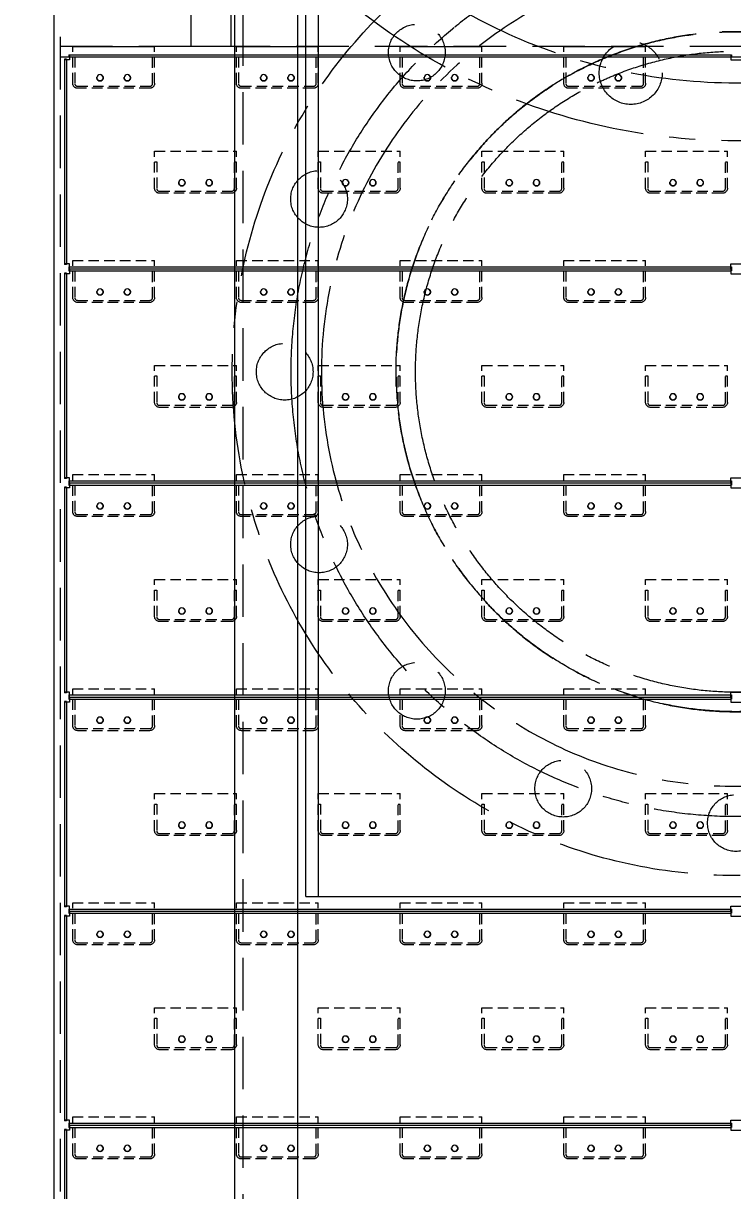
# Model space of a CAD drawing. Header units: millimetres. Extents: x -46397 to 283259, y -8690 to 23983.
# Drawn here: x 189811 to 190149, y 418 to 974 of the extents above; entities that cross this region are included whole.
import ezdxf
from ezdxf import colors
from ezdxf.entities.mleader import LeaderData, LeaderLine
from ezdxf.math import Vec2, Vec3

# ---------------------------------------------------------------- set-up
doc = ezdxf.new("R2010")
doc.units = ezdxf.units.MM
doc.linetypes.add('CENTER', pattern=[2, 1.25, -0.25, 0.25, -0.25])
doc.linetypes.add('HIDDENX2', pattern=[0.75, 0.5, -0.25])
doc.layers.add('mDƯỜNG TÂM', color=8, linetype='CENTER', lineweight=0)
doc.styles.get("Standard").update_dxf_attribs({"font": 'isocp.shx', "width": 0.8})

# ---------------------------------------------------------------- blocks, each defined once
blk = doc.blocks.new('_Dot')
at = {"color": 0, "linetype": 'ByBlock', "lineweight": -2}
blk.add_line((-0.5, 0), (-1, 0), dxfattribs=at)
at = {"color": 0, "linetype": 'ByBlock', "const_width": 0.5}
blk.add_lwpolyline([(-0.25, 0, 1), (0.25, 0, 1)], format="xyb", close=True, dxfattribs=at)
blk = doc.blocks.new('A$Cf298847f')
at = {"color": 2, "linetype": 'Continuous', "lineweight": 0, "ltscale": 10, "extrusion": (0, 1, 0)}
for p, q in [((-316, 1359.61), (-277, 1359.61)), ((-238, 1359.61), (-199, 1359.61)), ((-160, 1359.61), (-121, 1359.61)), ((-82, 1359.61), (-43, 1359.61)), ((-319, 1353.57), (-320, 1353.57)), ((-320, 1353.57), (-320, 1255.67)), ((-319, 1353.57), (-319, 1255.67)), ((-317.95, 1355.62), (-317.95, 1354.62)), ((-317.95, 1355.62), (-2.05, 1355.62)), ((-317.95, 1354.62), (-2.05, 1354.62)), ((-317.6, 1354.62), (-317.6, 1353.22)), ((-2.4, 1355.62), (-2.4, 1353.22)), ((-2.4, 1353.22), (2.4, 1353.22)), ((-2.05, 1355.62), (-2.05, 1354.62)), ((-319, 1255.67), (-320, 1255.67)), ((-319, 1251.57), (-320, 1251.57)), ((-320, 1251.57), (-320, 1153.67)), ((-319, 1251.57), (-319, 1153.67)), ((-317.95, 1254.62), (-317.95, 1252.62)), ((-317.95, 1254.62), (-2.05, 1254.62)), ((-317.95, 1253.62), (-2.05, 1253.62)), ((-317.95, 1253.62), (-2.05, 1253.62)), ((-317.95, 1252.62), (-2.05, 1252.62)), ((-317.6, 1252.62), (-317.6, 1251.22)), ((-2.4, 1254.62), (-2.4, 1256.02)), ((-2.4, 1256.02), (2.4, 1256.02)), ((-2.4, 1253.62), (-2.4, 1251.22)), ((-2.4, 1251.22), (2.4, 1251.22)), ((-2.05, 1254.62), (-2.05, 1252.62)), ((-319, 1153.67), (-320, 1153.67)), ((-317.95, 1152.62), (-2.05, 1152.62)), ((-317.95, 1152.62), (-317.95, 1150.62)), ((-317.95, 1151.62), (-2.05, 1151.62)), ((-317.95, 1151.62), (-2.05, 1151.62)), ((-2.4, 1152.62), (-2.4, 1154.02)), ((-2.4, 1154.02), (2.4, 1154.02)), ((-2.4, 1151.62), (-2.4, 1149.22)), ((-2.05, 1152.62), (-2.05, 1150.62)), ((-319, 1149.57), (-320, 1149.57)), ((-320, 1149.57), (-320, 1051.67)), ((-319, 1149.57), (-319, 1051.67)), ((-317.95, 1150.62), (-2.05, 1150.62)), ((-317.6, 1150.62), (-317.6, 1149.22)), ((-2.4, 1149.22), (2.4, 1149.22)), ((-319, 1051.67), (-320, 1051.67)), ((-2.4, 1050.62), (-2.4, 1052.02)), ((-2.4, 1052.02), (2.4, 1052.02)), ((-319, 1047.57), (-320, 1047.57)), ((-320, 1047.57), (-320, 949.67)), ((-319, 1047.57), (-319, 949.67)), ((-317.95, 1050.62), (-317.95, 1048.62)), ((-317.95, 1050.62), (-2.05, 1050.62)), ((-317.95, 1049.62), (-2.05, 1049.62)), ((-317.95, 1049.62), (-2.05, 1049.62)), ((-317.95, 1048.62), (-2.05, 1048.62)), ((-317.6, 1048.62), (-317.6, 1047.22)), ((-2.4, 1049.62), (-2.4, 1047.22)), ((-2.4, 1047.22), (2.4, 1047.22)), ((-2.05, 1050.62), (-2.05, 1048.62)), ((-319, 949.67), (-320, 949.67)), ((-319, 945.57), (-320, 945.57)), ((-320, 945.57), (-320, 847.67)), ((-319, 945.57), (-319, 847.67)), ((-317.95, 948.62), (-317.95, 946.62)), ((-317.95, 948.62), (-2.05, 948.62)), ((-317.95, 947.62), (-2.05, 947.62)), ((-317.95, 947.62), (-2.05, 947.62)), ((-317.95, 946.62), (-2.05, 946.62)), ((-317.6, 946.62), (-317.6, 945.22)), ((-2.4, 948.62), (-2.4, 950.02)), ((-2.4, 950.02), (2.4, 950.02)), ((-2.4, 947.62), (-2.4, 945.22)), ((-2.05, 948.62), (-2.05, 946.62)), ((-2.4, 945.22), (2.4, 945.22)), ((-319, 847.67), (-320, 847.67)), ((-317.95, 846.62), (-317.95, 844.62)), ((-317.95, 846.62), (-2.05, 846.62)), ((-317.95, 845.62), (-2.05, 845.62)), ((-317.95, 845.62), (-2.05, 845.62)), ((-2.4, 846.62), (-2.4, 848.02)), ((-2.4, 848.02), (2.4, 848.02)), ((-2.4, 845.62), (-2.4, 843.22)), ((-2.05, 846.62), (-2.05, 844.62)), ((-319, 843.57), (-320, 843.57)), ((-320, 843.57), (-320, 745.67)), ((-319, 843.57), (-319, 745.67)), ((-317.95, 844.62), (-2.05, 844.62)), ((-317.6, 844.62), (-317.6, 843.22)), ((-2.4, 843.22), (2.4, 843.22))]:
    blk.add_line(p, q, dxfattribs=at)
at = {"color": 4, "linetype": 'HIDDENX2', "lineweight": 0, "ltscale": 10, "extrusion": (0, 1, 0)}
for p, q in [((-316, 1342.01), (-316, 1359.61)), ((-277, 1342.01), (-277, 1359.61)), ((-238, 1342.01), (-238, 1359.61)), ((-199, 1342.01), (-199, 1359.61)), ((-160, 1342.01), (-160, 1359.61)), ((-121, 1342.01), (-121, 1359.61)), ((-82, 1342.01), (-82, 1359.61)), ((-43, 1342.01), (-43, 1359.61)), ((-317.6, 1353.22), (-320, 1353.22)), ((-317.6, 1355.62), (-317.6, 1354.62)), ((-316, 1354.61), (-315, 1354.61)), ((-315, 1354.61), (-315, 1341.81)), ((-278, 1354.61), (-277, 1354.61)), ((-278, 1341.81), (-278, 1354.61)), ((-238, 1354.61), (-237, 1354.61)), ((-237, 1354.61), (-237, 1341.81)), ((-200, 1354.61), (-199, 1354.61)), ((-200, 1341.81), (-200, 1354.61)), ((-160, 1354.61), (-159, 1354.61)), ((-159, 1354.61), (-159, 1341.81)), ((-122, 1354.61), (-121, 1354.61)), ((-122, 1341.81), (-122, 1354.61)), ((-82, 1354.61), (-81, 1354.61)), ((-81, 1354.61), (-81, 1341.81)), ((-44, 1354.61), (-43, 1354.61)), ((-44, 1341.81), (-44, 1354.61)), ((-313.8, 1340.61), (-279.2, 1340.61)), ((-235.8, 1340.61), (-201.2, 1340.61)), ((-157.8, 1340.61), (-123.2, 1340.61)), ((-79.8, 1340.61), (-45.2, 1340.61)), ((-279.4, 1339.61), (-313.6, 1339.61)), ((-201.4, 1339.61), (-235.6, 1339.61)), ((-123.4, 1339.61), (-157.6, 1339.61)), ((-45.4, 1339.61), (-79.6, 1339.61)), ((-277, 1292.01), (-277, 1309.61)), ((-277, 1309.61), (-238, 1309.61)), ((-238, 1292.01), (-238, 1309.61)), ((-199, 1292.01), (-199, 1309.61)), ((-199, 1309.61), (-160, 1309.61)), ((-160, 1292.01), (-160, 1309.61)), ((-121, 1292.01), (-121, 1309.61)), ((-121, 1309.61), (-82, 1309.61)), ((-82, 1292.01), (-82, 1309.61)), ((-43, 1292.01), (-43, 1309.61)), ((-43, 1309.61), (-4, 1309.61)), ((-4, 1292.01), (-4, 1309.61)), ((-277, 1304.61), (-276, 1304.61)), ((-276, 1304.61), (-276, 1291.81)), ((-239, 1304.61), (-238, 1304.61)), ((-239, 1291.81), (-239, 1304.61)), ((-199, 1304.61), (-198, 1304.61)), ((-198, 1304.61), (-198, 1291.81)), ((-161, 1304.61), (-160, 1304.61)), ((-161, 1291.81), (-161, 1304.61)), ((-121, 1304.61), (-120, 1304.61)), ((-120, 1304.61), (-120, 1291.81)), ((-83, 1304.61), (-82, 1304.61)), ((-83, 1291.81), (-83, 1304.61)), ((-43, 1304.61), (-42, 1304.61)), ((-42, 1304.61), (-42, 1291.81)), ((-5, 1304.61), (-4, 1304.61)), ((-5, 1291.81), (-5, 1304.61)), ((-274.8, 1290.61), (-240.2, 1290.61)), ((-196.8, 1290.61), (-162.2, 1290.61)), ((-118.8, 1290.61), (-84.2, 1290.61)), ((-40.8, 1290.61), (-6.2, 1290.61)), ((-240.4, 1289.61), (-274.6, 1289.61)), ((-162.4, 1289.61), (-196.6, 1289.61)), ((-84.4, 1289.61), (-118.6, 1289.61)), ((-6.4, 1289.61), (-40.6, 1289.61)), ((-316, 1240.01), (-316, 1257.61)), ((-316, 1257.61), (-277, 1257.61)), ((-277, 1240.01), (-277, 1257.61)), ((-238, 1240.01), (-238, 1257.61)), ((-238, 1257.61), (-199, 1257.61)), ((-199, 1240.01), (-199, 1257.61)), ((-160, 1240.01), (-160, 1257.61)), ((-160, 1257.61), (-121, 1257.61)), ((-121, 1240.01), (-121, 1257.61)), ((-82, 1240.01), (-82, 1257.61)), ((-82, 1257.61), (-43, 1257.61)), ((-43, 1240.01), (-43, 1257.61)), ((-317.6, 1256.02), (-320, 1256.02)), ((-317.6, 1251.22), (-320, 1251.22)), ((-317.6, 1253.62), (-317.6, 1256.02)), ((-317.6, 1253.62), (-317.6, 1252.62)), ((-316, 1252.61), (-315, 1252.61)), ((-315, 1252.61), (-315, 1239.81)), ((-278, 1252.61), (-277, 1252.61)), ((-278, 1239.81), (-278, 1252.61)), ((-238, 1252.61), (-237, 1252.61)), ((-237, 1252.61), (-237, 1239.81)), ((-200, 1252.61), (-199, 1252.61)), ((-200, 1239.81), (-200, 1252.61)), ((-160, 1252.61), (-159, 1252.61)), ((-159, 1252.61), (-159, 1239.81)), ((-122, 1252.61), (-121, 1252.61)), ((-122, 1239.81), (-122, 1252.61)), ((-82, 1252.61), (-81, 1252.61)), ((-81, 1252.61), (-81, 1239.81)), ((-44, 1252.61), (-43, 1252.61)), ((-44, 1239.81), (-44, 1252.61)), ((-2.4, 1253.62), (-2.4, 1254.62)), ((-313.8, 1238.61), (-279.2, 1238.61)), ((-279.4, 1237.61), (-313.6, 1237.61)), ((-235.8, 1238.61), (-201.2, 1238.61)), ((-201.4, 1237.61), (-235.6, 1237.61)), ((-157.8, 1238.61), (-123.2, 1238.61)), ((-123.4, 1237.61), (-157.6, 1237.61)), ((-79.8, 1238.61), (-45.2, 1238.61)), ((-45.4, 1237.61), (-79.6, 1237.61)), ((-277, 1190.01), (-277, 1207.61)), ((-277, 1207.61), (-238, 1207.61)), ((-238, 1190.01), (-238, 1207.61)), ((-199, 1190.01), (-199, 1207.61)), ((-199, 1207.61), (-160, 1207.61)), ((-160, 1190.01), (-160, 1207.61)), ((-121, 1190.01), (-121, 1207.61)), ((-121, 1207.61), (-82, 1207.61)), ((-82, 1190.01), (-82, 1207.61)), ((-43, 1190.01), (-43, 1207.61)), ((-43, 1207.61), (-4, 1207.61)), ((-4, 1190.01), (-4, 1207.61)), ((-277, 1202.61), (-276, 1202.61)), ((-276, 1202.61), (-276, 1189.81)), ((-239, 1202.61), (-238, 1202.61)), ((-239, 1189.81), (-239, 1202.61)), ((-199, 1202.61), (-198, 1202.61)), ((-198, 1202.61), (-198, 1189.81)), ((-161, 1202.61), (-160, 1202.61)), ((-161, 1189.81), (-161, 1202.61)), ((-121, 1202.61), (-120, 1202.61)), ((-120, 1202.61), (-120, 1189.81)), ((-83, 1202.61), (-82, 1202.61)), ((-83, 1189.81), (-83, 1202.61)), ((-43, 1202.61), (-42, 1202.61)), ((-42, 1202.61), (-42, 1189.81)), ((-5, 1202.61), (-4, 1202.61)), ((-5, 1189.81), (-5, 1202.61)), ((-274.8, 1188.61), (-240.2, 1188.61)), ((-240.4, 1187.61), (-274.6, 1187.61)), ((-196.8, 1188.61), (-162.2, 1188.61)), ((-162.4, 1187.61), (-196.6, 1187.61)), ((-118.8, 1188.61), (-84.2, 1188.61)), ((-84.4, 1187.61), (-118.6, 1187.61)), ((-40.8, 1188.61), (-6.2, 1188.61)), ((-6.4, 1187.61), (-40.6, 1187.61)), ((-317.6, 1154.02), (-320, 1154.02)), ((-317.6, 1151.62), (-317.6, 1154.02)), ((-317.6, 1151.62), (-317.6, 1150.62)), ((-316, 1138.01), (-316, 1155.61)), ((-316, 1155.61), (-277, 1155.61)), ((-277, 1138.01), (-277, 1155.61)), ((-238, 1138.01), (-238, 1155.61)), ((-238, 1155.61), (-199, 1155.61)), ((-199, 1138.01), (-199, 1155.61)), ((-160, 1138.01), (-160, 1155.61)), ((-160, 1155.61), (-121, 1155.61)), ((-121, 1138.01), (-121, 1155.61)), ((-82, 1138.01), (-82, 1155.61)), ((-82, 1155.61), (-43, 1155.61)), ((-43, 1138.01), (-43, 1155.61)), ((-2.4, 1151.62), (-2.4, 1152.62)), ((-317.6, 1149.22), (-320, 1149.22)), ((-316, 1150.61), (-315, 1150.61)), ((-315, 1150.61), (-315, 1137.81)), ((-278, 1150.61), (-277, 1150.61)), ((-278, 1137.81), (-278, 1150.61)), ((-238, 1150.61), (-237, 1150.61)), ((-237, 1150.61), (-237, 1137.81)), ((-200, 1150.61), (-199, 1150.61)), ((-200, 1137.81), (-200, 1150.61)), ((-160, 1150.61), (-159, 1150.61)), ((-159, 1150.61), (-159, 1137.81)), ((-122, 1150.61), (-121, 1150.61)), ((-122, 1137.81), (-122, 1150.61)), ((-82, 1150.61), (-81, 1150.61)), ((-81, 1150.61), (-81, 1137.81)), ((-44, 1150.61), (-43, 1150.61)), ((-44, 1137.81), (-44, 1150.61)), ((-313.8, 1136.61), (-279.2, 1136.61)), ((-279.4, 1135.61), (-313.6, 1135.61)), ((-235.8, 1136.61), (-201.2, 1136.61)), ((-201.4, 1135.61), (-235.6, 1135.61)), ((-157.8, 1136.61), (-123.2, 1136.61)), ((-123.4, 1135.61), (-157.6, 1135.61)), ((-79.8, 1136.61), (-45.2, 1136.61)), ((-45.4, 1135.61), (-79.6, 1135.61)), ((-277, 1088.01), (-277, 1105.61)), ((-277, 1105.61), (-238, 1105.61)), ((-238, 1088.01), (-238, 1105.61)), ((-199, 1088.01), (-199, 1105.61)), ((-199, 1105.61), (-160, 1105.61)), ((-160, 1088.01), (-160, 1105.61)), ((-121, 1088.01), (-121, 1105.61)), ((-121, 1105.61), (-82, 1105.61)), ((-82, 1088.01), (-82, 1105.61)), ((-43, 1088.01), (-43, 1105.61)), ((-43, 1105.61), (-4, 1105.61)), ((-4, 1088.01), (-4, 1105.61)), ((-277, 1100.61), (-276, 1100.61)), ((-276, 1100.61), (-276, 1087.81)), ((-239, 1100.61), (-238, 1100.61)), ((-239, 1087.81), (-239, 1100.61)), ((-199, 1100.61), (-198, 1100.61)), ((-198, 1100.61), (-198, 1087.81)), ((-161, 1100.61), (-160, 1100.61)), ((-161, 1087.81), (-161, 1100.61)), ((-121, 1100.61), (-120, 1100.61)), ((-120, 1100.61), (-120, 1087.81)), ((-83, 1100.61), (-82, 1100.61)), ((-83, 1087.81), (-83, 1100.61)), ((-43, 1100.61), (-42, 1100.61)), ((-42, 1100.61), (-42, 1087.81)), ((-5, 1100.61), (-4, 1100.61)), ((-5, 1087.81), (-5, 1100.61)), ((-274.8, 1086.61), (-240.2, 1086.61)), ((-240.4, 1085.61), (-274.6, 1085.61)), ((-196.8, 1086.61), (-162.2, 1086.61)), ((-162.4, 1085.61), (-196.6, 1085.61)), ((-118.8, 1086.61), (-84.2, 1086.61)), ((-84.4, 1085.61), (-118.6, 1085.61)), ((-40.8, 1086.61), (-6.2, 1086.61)), ((-6.4, 1085.61), (-40.6, 1085.61)), ((-317.6, 1052.02), (-320, 1052.02)), ((-317.6, 1049.62), (-317.6, 1052.02)), ((-316, 1036.01), (-316, 1053.61)), ((-316, 1053.61), (-277, 1053.61)), ((-277, 1036.01), (-277, 1053.61)), ((-238, 1036.01), (-238, 1053.61)), ((-238, 1053.61), (-199, 1053.61)), ((-199, 1036.01), (-199, 1053.61)), ((-160, 1036.01), (-160, 1053.61)), ((-160, 1053.61), (-121, 1053.61)), ((-121, 1036.01), (-121, 1053.61)), ((-82, 1036.01), (-82, 1053.61)), ((-82, 1053.61), (-43, 1053.61)), ((-43, 1036.01), (-43, 1053.61)), ((-317.6, 1047.22), (-320, 1047.22)), ((-317.6, 1049.62), (-317.6, 1048.62)), ((-316, 1048.61), (-315, 1048.61)), ((-315, 1048.61), (-315, 1035.81)), ((-278, 1048.61), (-277, 1048.61)), ((-278, 1035.81), (-278, 1048.61)), ((-238, 1048.61), (-237, 1048.61)), ((-237, 1048.61), (-237, 1035.81)), ((-200, 1048.61), (-199, 1048.61)), ((-200, 1035.81), (-200, 1048.61)), ((-160, 1048.61), (-159, 1048.61)), ((-159, 1048.61), (-159, 1035.81)), ((-122, 1048.61), (-121, 1048.61)), ((-122, 1035.81), (-122, 1048.61)), ((-82, 1048.61), (-81, 1048.61)), ((-81, 1048.61), (-81, 1035.81)), ((-44, 1048.61), (-43, 1048.61)), ((-44, 1035.81), (-44, 1048.61)), ((-2.4, 1049.62), (-2.4, 1050.62)), ((-313.8, 1034.61), (-279.2, 1034.61)), ((-235.8, 1034.61), (-201.2, 1034.61)), ((-157.8, 1034.61), (-123.2, 1034.61)), ((-79.8, 1034.61), (-45.2, 1034.61)), ((-279.4, 1033.61), (-313.6, 1033.61)), ((-201.4, 1033.61), (-235.6, 1033.61)), ((-123.4, 1033.61), (-157.6, 1033.61)), ((-45.4, 1033.61), (-79.6, 1033.61)), ((-277, 986.01), (-277, 1003.61)), ((-277, 1003.61), (-238, 1003.61)), ((-238, 986.01), (-238, 1003.61)), ((-199, 986.01), (-199, 1003.61)), ((-199, 1003.61), (-160, 1003.61)), ((-160, 986.01), (-160, 1003.61)), ((-121, 986.01), (-121, 1003.61)), ((-121, 1003.61), (-82, 1003.61)), ((-82, 986.01), (-82, 1003.61)), ((-43, 986.01), (-43, 1003.61)), ((-43, 1003.61), (-4, 1003.61)), ((-4, 986.01), (-4, 1003.61)), ((-277, 998.61), (-276, 998.61)), ((-276, 998.61), (-276, 985.81)), ((-239, 998.61), (-238, 998.61)), ((-239, 985.81), (-239, 998.61)), ((-199, 998.61), (-198, 998.61)), ((-198, 998.61), (-198, 985.81)), ((-161, 998.61), (-160, 998.61)), ((-161, 985.81), (-161, 998.61)), ((-121, 998.61), (-120, 998.61)), ((-120, 998.61), (-120, 985.81)), ((-83, 998.61), (-82, 998.61)), ((-83, 985.81), (-83, 998.61)), ((-43, 998.61), (-42, 998.61)), ((-42, 998.61), (-42, 985.81)), ((-5, 998.61), (-4, 998.61)), ((-5, 985.81), (-5, 998.61)), ((-274.8, 984.61), (-240.2, 984.61)), ((-196.8, 984.61), (-162.2, 984.61)), ((-118.8, 984.61), (-84.2, 984.61)), ((-40.8, 984.61), (-6.2, 984.61)), ((-240.4, 983.61), (-274.6, 983.61)), ((-162.4, 983.61), (-196.6, 983.61)), ((-84.4, 983.61), (-118.6, 983.61)), ((-6.4, 983.61), (-40.6, 983.61)), ((-316, 934.01), (-316, 951.61)), ((-316, 951.61), (-277, 951.61)), ((-277, 934.01), (-277, 951.61)), ((-238, 934.01), (-238, 951.61)), ((-238, 951.61), (-199, 951.61)), ((-199, 934.01), (-199, 951.61)), ((-160, 934.01), (-160, 951.61)), ((-160, 951.61), (-121, 951.61)), ((-121, 934.01), (-121, 951.61)), ((-82, 934.01), (-82, 951.61)), ((-82, 951.61), (-43, 951.61)), ((-43, 934.01), (-43, 951.61)), ((-317.6, 950.02), (-320, 950.02)), ((-317.6, 947.62), (-317.6, 950.02)), ((-317.6, 947.62), (-317.6, 946.62)), ((-316, 946.61), (-315, 946.61)), ((-315, 946.61), (-315, 933.81)), ((-278, 946.61), (-277, 946.61)), ((-278, 933.81), (-278, 946.61)), ((-238, 946.61), (-237, 946.61)), ((-237, 946.61), (-237, 933.81)), ((-200, 946.61), (-199, 946.61)), ((-200, 933.81), (-200, 946.61)), ((-160, 946.61), (-159, 946.61)), ((-159, 946.61), (-159, 933.81)), ((-122, 946.61), (-121, 946.61)), ((-122, 933.81), (-122, 946.61)), ((-82, 946.61), (-81, 946.61)), ((-81, 946.61), (-81, 933.81)), ((-44, 946.61), (-43, 946.61)), ((-44, 933.81), (-44, 946.61)), ((-2.4, 947.62), (-2.4, 948.62)), ((-317.6, 945.22), (-320, 945.22)), ((-313.8, 932.61), (-279.2, 932.61)), ((-279.4, 931.61), (-313.6, 931.61)), ((-235.8, 932.61), (-201.2, 932.61)), ((-201.4, 931.61), (-235.6, 931.61)), ((-157.8, 932.61), (-123.2, 932.61)), ((-123.4, 931.61), (-157.6, 931.61)), ((-79.8, 932.61), (-45.2, 932.61)), ((-45.4, 931.61), (-79.6, 931.61)), ((-277, 884.01), (-277, 901.61)), ((-277, 901.61), (-238, 901.61)), ((-238, 884.01), (-238, 901.61)), ((-199, 884.01), (-199, 901.61)), ((-199, 901.61), (-160, 901.61)), ((-160, 884.01), (-160, 901.61)), ((-121, 884.01), (-121, 901.61)), ((-121, 901.61), (-82, 901.61)), ((-82, 884.01), (-82, 901.61)), ((-43, 884.01), (-43, 901.61)), ((-43, 901.61), (-4, 901.61)), ((-4, 884.01), (-4, 901.61)), ((-277, 896.61), (-276, 896.61)), ((-276, 896.61), (-276, 883.81)), ((-239, 896.61), (-238, 896.61)), ((-239, 883.81), (-239, 896.61)), ((-199, 896.61), (-198, 896.61)), ((-198, 896.61), (-198, 883.81)), ((-161, 896.61), (-160, 896.61)), ((-161, 883.81), (-161, 896.61)), ((-121, 896.61), (-120, 896.61)), ((-120, 896.61), (-120, 883.81)), ((-83, 896.61), (-82, 896.61)), ((-83, 883.81), (-83, 896.61)), ((-43, 896.61), (-42, 896.61)), ((-42, 896.61), (-42, 883.81)), ((-5, 896.61), (-4, 896.61)), ((-5, 883.81), (-5, 896.61)), ((-274.8, 882.61), (-240.2, 882.61)), ((-240.4, 881.61), (-274.6, 881.61)), ((-196.8, 882.61), (-162.2, 882.61)), ((-162.4, 881.61), (-196.6, 881.61)), ((-118.8, 882.61), (-84.2, 882.61)), ((-84.4, 881.61), (-118.6, 881.61)), ((-40.8, 882.61), (-6.2, 882.61)), ((-6.4, 881.61), (-40.6, 881.61)), ((-317.6, 848.02), (-320, 848.02)), ((-317.6, 845.62), (-317.6, 848.02)), ((-317.6, 845.62), (-317.6, 844.62)), ((-316, 832.01), (-316, 849.61)), ((-316, 849.61), (-277, 849.61)), ((-277, 832.01), (-277, 849.61)), ((-238, 832.01), (-238, 849.61)), ((-238, 849.61), (-199, 849.61)), ((-199, 832.01), (-199, 849.61)), ((-160, 832.01), (-160, 849.61)), ((-160, 849.61), (-121, 849.61)), ((-121, 832.01), (-121, 849.61)), ((-82, 832.01), (-82, 849.61)), ((-82, 849.61), (-43, 849.61)), ((-43, 832.01), (-43, 849.61)), ((-2.4, 845.62), (-2.4, 846.62)), ((-317.6, 843.22), (-320, 843.22)), ((-316, 844.61), (-315, 844.61)), ((-315, 844.61), (-315, 831.81)), ((-278, 844.61), (-277, 844.61)), ((-278, 831.81), (-278, 844.61)), ((-238, 844.61), (-237, 844.61)), ((-237, 844.61), (-237, 831.81)), ((-200, 844.61), (-199, 844.61)), ((-200, 831.81), (-200, 844.61)), ((-160, 844.61), (-159, 844.61)), ((-159, 844.61), (-159, 831.81)), ((-122, 844.61), (-121, 844.61)), ((-122, 831.81), (-122, 844.61)), ((-82, 844.61), (-81, 844.61)), ((-81, 844.61), (-81, 831.81)), ((-44, 844.61), (-43, 844.61)), ((-44, 831.81), (-44, 844.61)), ((-313.8, 830.61), (-279.2, 830.61)), ((-279.4, 829.61), (-313.6, 829.61)), ((-235.8, 830.61), (-201.2, 830.61)), ((-201.4, 829.61), (-235.6, 829.61)), ((-157.8, 830.61), (-123.2, 830.61)), ((-123.4, 829.61), (-157.6, 829.61)), ((-79.8, 830.61), (-45.2, 830.61)), ((-45.4, 829.61), (-79.6, 829.61))]:
    blk.add_line(p, q, dxfattribs=at)
at = {"color": 2, "linetype": 'Continuous', "lineweight": 0, "ltscale": 10, "extrusion": (0, 0, -1)}
for centre in [(303, 1344.62), (290, 1344.62), (225, 1344.62), (212, 1344.62), (147, 1344.62), (134, 1344.62), (69, 1344.62), (56, 1344.62), (264, 1294.62), (251, 1294.62), (186, 1294.62), (173, 1294.62), (108, 1294.62), (95, 1294.62), (30, 1294.62), (17, 1294.62), (303, 1242.62), (290, 1242.62), (225, 1242.62), (212, 1242.62), (147, 1242.62), (134, 1242.62), (69, 1242.62), (56, 1242.62), (264, 1192.62), (251, 1192.62), (186, 1192.62), (173, 1192.62), (108, 1192.62), (95, 1192.62), (30, 1192.62), (17, 1192.62), (303, 1140.62), (290, 1140.62), (225, 1140.62), (212, 1140.62), (147, 1140.62), (134, 1140.62), (69, 1140.62), (56, 1140.62), (264, 1090.62), (251, 1090.62), (186, 1090.62), (173, 1090.62), (108, 1090.62), (95, 1090.62), (30, 1090.62), (17, 1090.62), (303, 1038.62), (290, 1038.62), (225, 1038.62), (212, 1038.62), (147, 1038.62), (134, 1038.62), (69, 1038.62), (56, 1038.62), (264, 988.62), (251, 988.62), (186, 988.62), (173, 988.62), (108, 988.62), (95, 988.62), (30, 988.62), (17, 988.62), (303, 936.62), (290, 936.62), (225, 936.62), (212, 936.62), (147, 936.62), (134, 936.62), (69, 936.62), (56, 936.62), (264, 886.62), (251, 886.62), (186, 886.62), (173, 886.62), (108, 886.62), (95, 886.62), (30, 886.62), (17, 886.62), (303, 834.62), (290, 834.62), (225, 834.62), (212, 834.62), (147, 834.62), (134, 834.62), (69, 834.62), (56, 834.62)]:
    blk.add_circle(centre, 1.5, dxfattribs=at)
at = {"color": 4, "linetype": 'HIDDENX2', "lineweight": 0, "ltscale": 10}
for centre in [(-303, 1344.61), (-290, 1344.61), (-225, 1344.61), (-212, 1344.61), (-147, 1344.61), (-134, 1344.61), (-69, 1344.61), (-56, 1344.61), (-264, 1294.61), (-251, 1294.61), (-186, 1294.61), (-173, 1294.61), (-108, 1294.61), (-95, 1294.61), (-30, 1294.61), (-17, 1294.61), (-303, 1242.61), (-290, 1242.61), (-225, 1242.61), (-212, 1242.61), (-147, 1242.61), (-134, 1242.61), (-69, 1242.61), (-56, 1242.61), (-264, 1192.61), (-251, 1192.61), (-186, 1192.61), (-173, 1192.61), (-108, 1192.61), (-95, 1192.61), (-30, 1192.61), (-17, 1192.61), (-303, 1140.61), (-290, 1140.61), (-225, 1140.61), (-212, 1140.61), (-147, 1140.61), (-134, 1140.61), (-69, 1140.61), (-56, 1140.61), (-264, 1090.61), (-251, 1090.61), (-186, 1090.61), (-173, 1090.61), (-108, 1090.61), (-95, 1090.61), (-30, 1090.61), (-17, 1090.61), (-303, 1038.61), (-290, 1038.61), (-225, 1038.61), (-212, 1038.61), (-147, 1038.61), (-134, 1038.61), (-69, 1038.61), (-56, 1038.61), (-264, 988.61), (-251, 988.61), (-186, 988.61), (-173, 988.61), (-108, 988.61), (-95, 988.61), (-30, 988.61), (-17, 988.61), (-303, 936.61), (-290, 936.61), (-225, 936.61), (-212, 936.61), (-147, 936.61), (-134, 936.61), (-69, 936.61), (-56, 936.61), (-264, 886.61), (-251, 886.61), (-186, 886.61), (-173, 886.61), (-108, 886.61), (-95, 886.61), (-30, 886.61), (-17, 886.61), (-303, 834.61), (-290, 834.61), (-225, 834.61), (-212, 834.61), (-147, 834.61), (-134, 834.61), (-69, 834.61), (-56, 834.61)]:
    blk.add_circle(centre, 1.5, dxfattribs=at)
at = {"color": 4, "linetype": 'HIDDENX2', "lineweight": 0, "ltscale": 10, "extrusion": (0, 0, -1)}
for centre, start, end in [((313.6, 1342.01), 270, 0), ((279.4, 1342.01), 180, 270), ((235.6, 1342.01), 270, 0), ((201.4, 1342.01), 180, 270), ((157.6, 1342.01), 270, 0), ((123.4, 1342.01), 180, 270), ((79.6, 1342.01), 270, 0), ((45.4, 1342.01), 180, 270), ((274.6, 1292.01), 270, 0), ((240.4, 1292.01), 180, 270), ((196.6, 1292.01), 270, 0), ((162.4, 1292.01), 180, 270), ((118.6, 1292.01), 270, 0), ((84.4, 1292.01), 180, 270), ((40.6, 1292.01), 270, 0), ((6.4, 1292.01), 180, 270), ((313.6, 1240.01), 270, 0), ((279.4, 1240.01), 180, 270), ((235.6, 1240.01), 270, 0), ((201.4, 1240.01), 180, 270), ((157.6, 1240.01), 270, 0), ((123.4, 1240.01), 180, 270), ((79.6, 1240.01), 270, 0), ((45.4, 1240.01), 180, 270), ((274.6, 1190.01), 270, 0), ((240.4, 1190.01), 180, 270), ((196.6, 1190.01), 270, 0), ((162.4, 1190.01), 180, 270), ((118.6, 1190.01), 270, 0), ((84.4, 1190.01), 180, 270), ((40.6, 1190.01), 270, 0), ((6.4, 1190.01), 180, 270), ((313.6, 1138.01), 270, 0), ((279.4, 1138.01), 180, 270), ((235.6, 1138.01), 270, 0), ((201.4, 1138.01), 180, 270), ((157.6, 1138.01), 270, 0), ((123.4, 1138.01), 180, 270), ((79.6, 1138.01), 270, 0), ((45.4, 1138.01), 180, 270), ((274.6, 1088.01), 270, 0), ((240.4, 1088.01), 180, 270), ((196.6, 1088.01), 270, 0), ((162.4, 1088.01), 180, 270), ((118.6, 1088.01), 270, 0), ((84.4, 1088.01), 180, 270), ((40.6, 1088.01), 270, 0), ((6.4, 1088.01), 180, 270), ((313.6, 1036.01), 270, 0), ((279.4, 1036.01), 180, 270), ((235.6, 1036.01), 270, 0), ((201.4, 1036.01), 180, 270), ((157.6, 1036.01), 270, 0), ((123.4, 1036.01), 180, 270), ((79.6, 1036.01), 270, 0), ((45.4, 1036.01), 180, 270), ((274.6, 986.01), 270, 0), ((240.4, 986.01), 180, 270), ((196.6, 986.01), 270, 0), ((162.4, 986.01), 180, 270), ((118.6, 986.01), 270, 0), ((84.4, 986.01), 180, 270), ((40.6, 986.01), 270, 0), ((6.4, 986.01), 180, 270), ((313.6, 934.01), 270, 0), ((279.4, 934.01), 180, 270), ((235.6, 934.01), 270, 0), ((201.4, 934.01), 180, 270), ((157.6, 934.01), 270, 0), ((123.4, 934.01), 180, 270), ((79.6, 934.01), 270, 0), ((45.4, 934.01), 180, 270), ((274.6, 884.01), 270, 0), ((240.4, 884.01), 180, 270), ((196.6, 884.01), 270, 0), ((162.4, 884.01), 180, 270), ((118.6, 884.01), 270, 0), ((84.4, 884.01), 180, 270), ((40.6, 884.01), 270, 0), ((6.4, 884.01), 180, 270), ((313.6, 832.01), 270, 0), ((279.4, 832.01), 180, 270), ((235.6, 832.01), 270, 0), ((201.4, 832.01), 180, 270), ((157.6, 832.01), 270, 0), ((123.4, 832.01), 180, 270), ((79.6, 832.01), 270, 0), ((45.4, 832.01), 180, 270)]:
    blk.add_arc(centre, 2.4, start, end, dxfattribs=at)
at = {"color": 4, "linetype": 'HIDDENX2', "lineweight": 0, "ltscale": 10}
for centre, start, end in [((-313.8, 1341.81), 180, 270), ((-279.2, 1341.81), 270, 0), ((-235.8, 1341.81), 180, 270), ((-201.2, 1341.81), 270, 0), ((-157.8, 1341.81), 180, 270), ((-123.2, 1341.81), 270, 0), ((-79.8, 1341.81), 180, 270), ((-45.2, 1341.81), 270, 0), ((-274.8, 1291.81), 180, 270), ((-240.2, 1291.81), 270, 0), ((-196.8, 1291.81), 180, 270), ((-162.2, 1291.81), 270, 0), ((-118.8, 1291.81), 180, 270), ((-84.2, 1291.81), 270, 0), ((-40.8, 1291.81), 180, 270), ((-6.2, 1291.81), 270, 0), ((-313.8, 1239.81), 180, 270), ((-279.2, 1239.81), 270, 0), ((-235.8, 1239.81), 180, 270), ((-201.2, 1239.81), 270, 0), ((-157.8, 1239.81), 180, 270), ((-123.2, 1239.81), 270, 0), ((-79.8, 1239.81), 180, 270), ((-45.2, 1239.81), 270, 0), ((-274.8, 1189.81), 180, 270), ((-240.2, 1189.81), 270, 0), ((-196.8, 1189.81), 180, 270), ((-162.2, 1189.81), 270, 0), ((-118.8, 1189.81), 180, 270), ((-84.2, 1189.81), 270, 0), ((-40.8, 1189.81), 180, 270), ((-6.2, 1189.81), 270, 0), ((-313.8, 1137.81), 180, 270), ((-279.2, 1137.81), 270, 0), ((-235.8, 1137.81), 180, 270), ((-201.2, 1137.81), 270, 0), ((-157.8, 1137.81), 180, 270), ((-123.2, 1137.81), 270, 0), ((-79.8, 1137.81), 180, 270), ((-45.2, 1137.81), 270, 0), ((-274.8, 1087.81), 180, 270), ((-240.2, 1087.81), 270, 0), ((-196.8, 1087.81), 180, 270), ((-162.2, 1087.81), 270, 0), ((-118.8, 1087.81), 180, 270), ((-84.2, 1087.81), 270, 0), ((-40.8, 1087.81), 180, 270), ((-6.2, 1087.81), 270, 0), ((-313.8, 1035.81), 180, 270), ((-279.2, 1035.81), 270, 0), ((-235.8, 1035.81), 180, 270), ((-201.2, 1035.81), 270, 0), ((-157.8, 1035.81), 180, 270), ((-123.2, 1035.81), 270, 0), ((-79.8, 1035.81), 180, 270), ((-45.2, 1035.81), 270, 0), ((-274.8, 985.81), 180, 270), ((-240.2, 985.81), 270, 0), ((-196.8, 985.81), 180, 270), ((-162.2, 985.81), 270, 0), ((-118.8, 985.81), 180, 270), ((-84.2, 985.81), 270, 0), ((-40.8, 985.81), 180, 270), ((-6.2, 985.81), 270, 0), ((-313.8, 933.81), 180, 270), ((-279.2, 933.81), 270, 0), ((-235.8, 933.81), 180, 270), ((-201.2, 933.81), 270, 0), ((-157.8, 933.81), 180, 270), ((-123.2, 933.81), 270, 0), ((-79.8, 933.81), 180, 270), ((-45.2, 933.81), 270, 0), ((-274.8, 883.81), 180, 270), ((-240.2, 883.81), 270, 0), ((-196.8, 883.81), 180, 270), ((-162.2, 883.81), 270, 0), ((-118.8, 883.81), 180, 270), ((-84.2, 883.81), 270, 0), ((-40.8, 883.81), 180, 270), ((-6.2, 883.81), 270, 0), ((-313.8, 831.81), 180, 270), ((-279.2, 831.81), 270, 0), ((-235.8, 831.81), 180, 270), ((-201.2, 831.81), 270, 0), ((-157.8, 831.81), 180, 270), ((-123.2, 831.81), 270, 0), ((-79.8, 831.81), 180, 270), ((-45.2, 831.81), 270, 0)]:
    blk.add_arc(centre, 1.2, start, end, dxfattribs=at)
blk = doc.blocks.new('A$C06888fbc')
at = {"color": 1, "linetype": 'HIDDENX2', "lineweight": 0, "ltscale": 50, "extrusion": (0, 1, 0)}
for p, q in [((-324.33, 1851.61), (-324.33, 539.62)), ((-237.29, 1787.82), (-237.29, 637.81)), ((-261.84, 1359.62), (-261.84, 1409.62)), ((-242.84, 1359.62), (-242.84, 1409.62)), ((-324.33, 1359.62), (319.67, 1359.62)), ((-261.84, 1359.62), (-242.84, 1359.62)), ((-324.33, 1354.62), (319.67, 1354.62))]:
    blk.add_line(p, q, dxfattribs=at)
at = {"color": 150, "linetype": 'Continuous', "lineweight": 0, "ltscale": 10, "extrusion": (0, 1, 0)}
for p, q in [((-327.33, 1809.62), (-327.33, 581.61)), ((-241.29, 1787.82), (-241.29, 637.81)), ((-211.29, 1787.82), (-211.29, 637.81))]:
    blk.add_line(p, q, dxfattribs=at)
at = {"color": 150, "linetype": 'Continuous', "lineweight": 0, "ltscale": 10, "extrusion": (6.89019e-16, 1, 0)}
for p, q in [((-207.33, 954.62), (-207.33, 1454.62)), ((-201.33, 1454.62), (-201.33, 954.62)), ((-207.33, 954.62), (-201.33, 954.62)), ((-201.33, 954.62), (-195.33, 954.62)), ((-195.33, 954.62), (190.67, 954.62))]:
    blk.add_line(p, q, dxfattribs=at)
blk = doc.blocks.new('jh')
at = {"layer": 'mDƯỜNG TÂM', "color": 8, "ltscale": 50}
for centre, radius in [((0, 1150), 290), ((0, 1150), 262.5), ((0, 750), 240), ((-152.03, 902.03), 13.5), ((-50.09, 892.33), 15), ((-198.63, 832.28), 13.5), ((-215, 750), 13.5), ((-198.63, 667.72), 13.5), ((-152.03, 597.97), 13.5), ((-82.28, 551.37), 13.5), ((0, 535), 13.5)]:
    blk.add_circle(centre, radius, dxfattribs=at)
at = {"layer": 'mDƯỜNG TÂM', "color": 8, "ltscale": 50, "extrusion": (0, 0, -1)}
blk.add_circle((0, 750), 197.5, dxfattribs=at)
at = {"layer": 'mDƯỜNG TÂM', "color": 8, "ltscale": 50}
for points, knots in [([(-133.95, 914.26), (-129.01, 918.28), (-123.84, 922.13), (-112.69, 929.64), (-106.7, 933.27), (-94.32, 939.93), (-87.94, 942.97), (-74.9, 948.4), (-68.24, 950.79), (-54.73, 954.88), (-47.89, 956.59), (-34.15, 959.3), (-27.25, 960.3), (-13.53, 961.63), (-6.71, 961.95), (6.71, 961.95), (13.53, 961.63), (27.25, 960.3), (34.15, 959.3), (47.89, 956.59), (54.73, 954.88), (68.24, 950.79), (74.9, 948.4), (87.94, 942.97), (94.32, 939.93), (106.7, 933.27), (112.69, 929.64), (123.14, 922.6), (127.67, 919.27), (132.03, 915.81)], [182.664345, 182.664345, 182.664345, 182.664345, 201.4945, 201.4945, 221.634718, 221.634718, 241.774936, 241.774936, 261.915155, 261.915155, 282.055373, 282.055373, 302.195592, 302.195592, 322.33581, 322.33581, 342.476028, 342.476028, 362.616247, 362.616247, 382.756465, 382.756465, 402.896684, 402.896684, 423.036902, 423.036902, 443.17712, 443.17712, 459.575385, 459.575385, 459.575385, 459.575385]), ([(132.03, 915.81), (133.02, 915.02), (134, 914.22), (140.23, 909.08), (145.2, 904.54), (154.55, 895.2), (159.08, 890.22), (167.75, 879.72), (171.89, 874.2), (179.65, 862.69), (183.27, 856.69), (189.94, 844.32), (192.97, 837.94), (198.4, 824.91), (200.79, 818.24), (204.88, 804.74), (206.59, 797.9), (209.3, 784.16), (210.3, 777.26), (211.63, 763.54), (211.95, 756.72), (211.95, 743.28), (211.63, 736.46), (210.3, 722.74), (209.3, 715.84), (206.59, 702.1), (204.88, 695.26), (200.79, 681.76), (198.4, 675.09), (192.97, 662.06), (189.94, 655.68), (183.27, 643.31), (179.65, 637.31), (171.89, 625.8), (167.75, 620.28), (159.08, 609.78), (154.55, 604.8), (145.2, 595.46), (140.23, 590.92), (129.73, 582.25), (124.21, 578.12), (112.69, 570.36), (106.7, 566.73), (94.32, 560.07), (87.94, 557.03), (74.9, 551.6), (68.24, 549.21), (54.73, 545.12), (47.89, 543.41), (34.15, 540.7), (27.25, 539.7), (13.53, 538.37), (6.71, 538.05), (-6.71, 538.05), (-13.53, 538.37), (-27.25, 539.7), (-34.15, 540.7), (-47.89, 543.41), (-54.73, 545.12), (-68.24, 549.21), (-74.9, 551.6), (-87.94, 557.03), (-94.32, 560.07), (-106.7, 566.73), (-112.69, 570.36), (-124.21, 578.12), (-129.73, 582.25), (-140.23, 590.92), (-145.2, 595.46), (-154.55, 604.8), (-159.08, 609.78), (-167.75, 620.28), (-171.89, 625.8), (-179.65, 637.31), (-183.27, 643.31), (-189.94, 655.68), (-192.97, 662.06), (-198.4, 675.09), (-200.79, 681.76), (-204.88, 695.26), (-206.59, 702.1), (-209.3, 715.84), (-210.3, 722.74), (-211.63, 736.46), (-211.95, 743.28), (-211.95, 750)], [459.575385, 459.575385, 459.575385, 459.575385, 463.317339, 463.317339, 483.457557, 483.457557, 503.609315, 503.609315, 523.761073, 523.761073, 543.912831, 543.912831, 564.064589, 564.064589, 584.216346, 584.216346, 604.368104, 604.368104, 624.519862, 624.519862, 644.67162, 644.67162, 664.823378, 664.823378, 684.975136, 684.975136, 705.126893, 705.126893, 725.278651, 725.278651, 745.430409, 745.430409, 765.582167, 765.582167, 785.733925, 785.733925, 805.885683, 805.885683, 826.025901, 826.025901, 846.166119, 846.166119, 866.306338, 866.306338, 886.446556, 886.446556, 906.586775, 906.586775, 926.726993, 926.726993, 946.867211, 946.867211, 967.00743, 967.00743, 987.147648, 987.147648, 1007.287867, 1007.287867, 1027.428085, 1027.428085, 1047.568303, 1047.568303, 1067.708522, 1067.708522, 1087.84874, 1087.84874, 1107.988959, 1107.988959, 1128.129177, 1128.129177, 1148.280935, 1148.280935, 1168.432693, 1168.432693, 1188.584451, 1188.584451, 1208.736208, 1208.736208, 1228.887966, 1228.887966, 1249.039724, 1249.039724, 1269.191482, 1269.191482, 1289.34324, 1289.34324, 1289.34324, 1289.34324]), ([(-211.95, 750), (-211.95, 756.72), (-211.63, 763.54), (-210.3, 777.26), (-209.3, 784.16), (-206.59, 797.9), (-204.88, 804.74), (-200.79, 818.24), (-198.4, 824.91), (-192.97, 837.94), (-189.94, 844.32), (-183.27, 856.69), (-179.65, 862.69), (-171.89, 874.2), (-167.75, 879.72), (-159.08, 890.22), (-154.55, 895.2), (-145.2, 904.54), (-140.23, 909.08), (-134.64, 913.69), (-134.3, 913.97), (-133.95, 914.26)], [0, 0, 0, 0, 20.151758, 20.151758, 40.303516, 40.303516, 60.455274, 60.455274, 80.607031, 80.607031, 100.758789, 100.758789, 120.910547, 120.910547, 141.062305, 141.062305, 161.214063, 161.214063, 181.354281, 181.354281, 182.664345, 182.664345, 182.664345, 182.664345]), ([(77.69, 892.13), (77.37, 892.31), (77.05, 892.48), (71.99, 895.2), (67.11, 897.52), (57.14, 901.66), (52.05, 903.48), (41.73, 906.6), (36.5, 907.9), (26.02, 909.96), (20.76, 910.73), (10.31, 911.73), (5.11, 911.98), (-5.11, 911.98), (-10.31, 911.73), (-20.76, 910.73), (-26.02, 909.96), (-36.5, 907.9), (-41.73, 906.6), (-52.04, 903.48), (-57.14, 901.66), (-67.11, 897.52), (-71.99, 895.2), (-77.6, 892.18), (-78.47, 891.7), (-79.34, 891.22)], [658.358309, 658.358309, 658.358309, 658.358309, 659.398278, 659.398278, 674.731533, 674.731533, 690.064788, 690.064788, 705.398044, 705.398044, 720.731299, 720.731299, 736.064554, 736.064554, 751.397809, 751.397809, 766.731065, 766.731065, 782.06432, 782.06432, 797.397575, 797.397575, 812.73083, 812.73083, 815.569093, 815.569093, 815.569093, 815.569093]), ([(-79.3, 891.21), (-78.44, 891.69), (-77.58, 892.16), (-71.98, 895.17), (-67.1, 897.49), (-57.13, 901.63), (-52.04, 903.46), (-41.72, 906.58), (-36.5, 907.87), (-26.02, 909.94), (-20.76, 910.7), (-10.3, 911.71), (-5.11, 911.95), (5.11, 911.95), (10.3, 911.71), (20.76, 910.7), (26.02, 909.94), (36.5, 907.87), (41.72, 906.58), (52.04, 903.46), (57.13, 901.63), (67.1, 897.49), (71.98, 895.17), (77.03, 892.46), (77.34, 892.29), (77.65, 892.12)], [165.864725, 165.864725, 165.864725, 165.864725, 168.67502, 168.67502, 184.006972, 184.006972, 199.338924, 199.338924, 214.670877, 214.670877, 230.002829, 230.002829, 245.334781, 245.334781, 260.666733, 260.666733, 275.998686, 275.998686, 291.330638, 291.330638, 306.66259, 306.66259, 321.994542, 321.994542, 323.006675, 323.006675, 323.006675, 323.006675]), ([(-66.09, 887.64), (-63.6, 888.83), (-61.09, 889.95), (-53.85, 892.96), (-49.04, 894.68), (-39.32, 897.62), (-34.4, 898.84), (-24.52, 900.78), (-19.56, 901.5), (-9.71, 902.45), (-4.82, 902.68), (4.82, 902.68), (9.71, 902.45), (19.56, 901.5), (24.52, 900.78), (34.4, 898.84), (39.32, 897.62), (49.04, 894.68), (53.85, 892.96), (60.54, 890.18), (62.52, 889.31), (64.48, 888.4)], [165.544997, 165.544997, 165.544997, 165.544997, 173.366251, 173.366251, 187.81199, 187.81199, 202.257729, 202.257729, 216.703468, 216.703468, 231.149206, 231.149206, 245.594945, 245.594945, 260.040684, 260.040684, 274.486423, 274.486423, 288.932162, 288.932162, 295.066002, 295.066002, 295.066002, 295.066002]), ([(-161.98, 750), (-161.98, 744.89), (-161.73, 739.69), (-160.73, 729.24), (-159.96, 723.98), (-157.9, 713.5), (-156.6, 708.27), (-153.48, 697.95), (-151.66, 692.86), (-147.52, 682.89), (-145.2, 678.01), (-140.11, 668.54), (-137.33, 663.95), (-131.4, 655.13), (-128.23, 650.9), (-121.59, 642.86), (-118.12, 639.05), (-110.95, 631.88), (-107.14, 628.41), (-99.1, 621.77), (-94.87, 618.6), (-86.05, 612.67), (-81.46, 609.89), (-71.99, 604.8), (-67.11, 602.48), (-57.14, 598.34), (-52.04, 596.52), (-41.73, 593.4), (-36.5, 592.1), (-26.02, 590.04), (-20.76, 589.27), (-10.31, 588.27), (-5.11, 588.02), (5.11, 588.02), (10.31, 588.27), (20.76, 589.27), (26.02, 590.04), (36.5, 592.1), (41.73, 593.4), (52.05, 596.52), (57.14, 598.34), (67.11, 602.48), (71.99, 604.8), (81.46, 609.89), (86.05, 612.67), (94.87, 618.6), (99.1, 621.77), (107.14, 628.41), (110.95, 631.88), (118.12, 639.05), (121.59, 642.86), (128.23, 650.9), (131.4, 655.13), (137.33, 663.95), (140.11, 668.54), (145.2, 678.01), (147.52, 682.89), (151.66, 692.86), (153.48, 697.95), (156.6, 708.27), (157.9, 713.5), (159.96, 723.98), (160.73, 729.24), (161.73, 739.69), (161.98, 744.89), (161.98, 755.11), (161.73, 760.31), (160.73, 770.76), (159.96, 776.02), (157.9, 786.5), (156.6, 791.73), (153.48, 802.05), (151.66, 807.14), (147.52, 817.11), (145.2, 821.99), (140.11, 831.46), (137.33, 836.05), (131.4, 844.87), (128.23, 849.1), (121.59, 857.14), (118.12, 860.95), (110.95, 868.12), (107.14, 871.59), (99.1, 878.23), (94.87, 881.4), (86.35, 887.13), (82.08, 889.73), (77.69, 892.13)], [0, 0, 0, 0, 15.336101, 15.336101, 30.672202, 30.672202, 46.008304, 46.008304, 61.344405, 61.344405, 76.680506, 76.680506, 92.016607, 92.016607, 107.352708, 107.352708, 122.688809, 122.688809, 138.022065, 138.022065, 153.35532, 153.35532, 168.688575, 168.688575, 184.02183, 184.02183, 199.355086, 199.355086, 214.688341, 214.688341, 230.021596, 230.021596, 245.354851, 245.354851, 260.688107, 260.688107, 276.021362, 276.021362, 291.354617, 291.354617, 306.687872, 306.687872, 322.021128, 322.021128, 337.354383, 337.354383, 352.687638, 352.687638, 368.020893, 368.020893, 383.356994, 383.356994, 398.693096, 398.693096, 414.029197, 414.029197, 429.365298, 429.365298, 444.701399, 444.701399, 460.0375, 460.0375, 475.373602, 475.373602, 490.709703, 490.709703, 506.045804, 506.045804, 521.381905, 521.381905, 536.718006, 536.718006, 552.054107, 552.054107, 567.390209, 567.390209, 582.72631, 582.72631, 598.062411, 598.062411, 613.398512, 613.398512, 628.731767, 628.731767, 644.065023, 644.065023, 658.358309, 658.358309, 658.358309, 658.358309]), ([(-79.34, 891.22), (-83.15, 889.07), (-86.87, 886.78), (-94.87, 881.4), (-99.1, 878.23), (-107.14, 871.59), (-110.95, 868.12), (-118.12, 860.95), (-121.59, 857.14), (-128.23, 849.1), (-131.4, 844.87), (-137.33, 836.05), (-140.11, 831.46), (-145.2, 821.99), (-147.52, 817.11), (-151.66, 807.14), (-153.48, 802.05), (-156.6, 791.73), (-157.9, 786.5), (-159.96, 776.02), (-160.73, 770.76), (-161.73, 760.31), (-161.98, 755.11), (-161.98, 750)], [815.569093, 815.569093, 815.569093, 815.569093, 828.064086, 828.064086, 843.397341, 843.397341, 858.730596, 858.730596, 874.066697, 874.066697, 889.402798, 889.402798, 904.7389, 904.7389, 920.075001, 920.075001, 935.411102, 935.411102, 950.747203, 950.747203, 966.083304, 966.083304, 981.419405, 981.419405, 981.419405, 981.419405]), ([(77.65, 892.12), (82.05, 889.71), (86.33, 887.11), (94.86, 881.37), (99.08, 878.21), (107.12, 871.57), (110.94, 868.1), (118.1, 860.94), (121.57, 857.12), (128.21, 849.08), (131.37, 844.85), (137.31, 836.04), (140.08, 831.45), (145.17, 821.98), (147.49, 817.1), (151.63, 807.13), (153.46, 802.04), (156.58, 791.72), (157.87, 786.5), (159.94, 776.02), (160.7, 770.76), (161.71, 760.31), (161.95, 755.11), (161.95, 744.89), (161.71, 739.69), (160.7, 729.24), (159.94, 723.98), (157.87, 713.5), (156.58, 708.28), (153.46, 697.96), (151.63, 692.87), (147.49, 682.9), (145.17, 678.02), (140.08, 668.55), (137.31, 663.96), (131.37, 655.15), (128.21, 650.92), (121.57, 642.88), (118.1, 639.06), (110.94, 631.9), (107.12, 628.43), (99.08, 621.79), (94.86, 618.63), (86.04, 612.69), (81.45, 609.92), (71.98, 604.83), (67.1, 602.51), (57.13, 598.37), (52.04, 596.54), (41.72, 593.42), (36.5, 592.13), (26.02, 590.06), (20.76, 589.3), (10.3, 588.29), (5.11, 588.05), (-5.11, 588.05), (-10.3, 588.29), (-20.76, 589.3), (-26.02, 590.06), (-36.5, 592.13), (-41.72, 593.42), (-52.04, 596.54), (-57.13, 598.37), (-67.1, 602.51), (-71.98, 604.83), (-81.45, 609.92), (-86.04, 612.69), (-94.86, 618.63), (-99.08, 621.79), (-107.12, 628.43), (-110.94, 631.9), (-118.1, 639.06), (-121.57, 642.88), (-128.21, 650.92), (-131.37, 655.15), (-137.31, 663.96), (-140.08, 668.55), (-145.17, 678.02), (-147.49, 682.9), (-151.63, 692.87), (-153.46, 697.96), (-156.58, 708.28), (-157.87, 713.5), (-159.94, 723.98), (-160.7, 729.24), (-161.71, 739.69), (-161.95, 744.89), (-161.95, 750)], [323.006675, 323.006675, 323.006675, 323.006675, 337.326495, 337.326495, 352.658447, 352.658447, 367.990399, 367.990399, 383.325294, 383.325294, 398.66019, 398.66019, 413.995085, 413.995085, 429.329981, 429.329981, 444.664876, 444.664876, 459.999771, 459.999771, 475.334667, 475.334667, 490.669562, 490.669562, 506.004458, 506.004458, 521.339353, 521.339353, 536.674248, 536.674248, 552.009144, 552.009144, 567.344039, 567.344039, 582.678934, 582.678934, 598.01383, 598.01383, 613.348725, 613.348725, 628.680678, 628.680678, 644.01263, 644.01263, 659.344582, 659.344582, 674.676534, 674.676534, 690.008486, 690.008486, 705.340439, 705.340439, 720.672391, 720.672391, 736.004343, 736.004343, 751.336295, 751.336295, 766.668248, 766.668248, 782.0002, 782.0002, 797.332152, 797.332152, 812.664104, 812.664104, 827.996057, 827.996057, 843.328009, 843.328009, 858.659961, 858.659961, 873.994857, 873.994857, 889.329752, 889.329752, 904.664647, 904.664647, 919.999543, 919.999543, 935.334438, 935.334438, 950.669333, 950.669333, 966.004229, 966.004229, 981.339124, 981.339124, 981.339124, 981.339124]), ([(-161.95, 750), (-161.95, 755.11), (-161.71, 760.31), (-160.7, 770.76), (-159.94, 776.02), (-157.87, 786.5), (-156.58, 791.72), (-153.46, 802.04), (-151.63, 807.13), (-147.49, 817.1), (-145.17, 821.98), (-140.08, 831.45), (-137.31, 836.04), (-131.37, 844.85), (-128.21, 849.08), (-121.57, 857.12), (-118.1, 860.94), (-110.94, 868.1), (-107.12, 871.57), (-99.08, 878.21), (-94.86, 881.37), (-86.85, 886.76), (-83.12, 889.06), (-79.3, 891.21)], [0, 0, 0, 0, 15.334895, 15.334895, 30.669791, 30.669791, 46.004686, 46.004686, 61.339582, 61.339582, 76.674477, 76.674477, 92.009372, 92.009372, 107.344268, 107.344268, 122.679163, 122.679163, 138.011115, 138.011115, 153.343068, 153.343068, 165.864725, 165.864725, 165.864725, 165.864725]), ([(64.48, 888.4), (67.13, 887.16), (69.74, 885.85), (76.77, 882.07), (81.1, 879.46), (89.42, 873.86), (93.41, 870.87), (100.99, 864.61), (104.58, 861.34), (111.34, 854.58), (114.62, 850.99), (120.88, 843.4), (123.86, 839.42), (129.46, 831.1), (132.07, 826.77), (136.87, 817.84), (139.06, 813.24), (142.96, 803.85), (144.68, 799.05), (147.62, 789.32), (148.84, 784.4), (150.78, 774.52), (151.5, 769.56), (152.45, 759.71), (152.68, 754.82), (152.68, 745.18), (152.45, 740.29), (151.5, 730.44), (150.78, 725.48), (148.84, 715.6), (147.62, 710.68), (144.68, 700.95), (142.96, 696.15), (139.06, 686.76), (136.87, 682.16), (132.07, 673.23), (129.46, 668.9), (123.86, 660.58), (120.88, 656.6), (114.62, 649.01), (111.34, 645.42), (104.58, 638.66), (100.99, 635.39), (93.41, 629.13), (89.42, 626.14), (81.1, 620.54), (76.77, 617.93), (67.85, 613.13), (63.24, 610.94), (53.85, 607.04), (49.04, 605.32), (39.32, 602.38), (34.4, 601.16), (24.52, 599.22), (19.56, 598.5), (9.71, 597.55), (4.82, 597.32), (-4.82, 597.32), (-9.71, 597.55), (-19.56, 598.5), (-24.52, 599.22), (-34.4, 601.16), (-39.32, 602.38), (-49.04, 605.32), (-53.85, 607.04), (-63.24, 610.94), (-67.85, 613.13), (-76.77, 617.93), (-81.1, 620.54), (-89.42, 626.14), (-93.41, 629.13), (-100.99, 635.39), (-104.58, 638.66), (-111.34, 645.42), (-114.62, 649.01), (-120.88, 656.6), (-123.86, 660.58), (-129.46, 668.9), (-132.07, 673.23), (-136.87, 682.16), (-139.06, 686.76), (-142.96, 696.15), (-144.68, 700.95), (-147.62, 710.68), (-148.84, 715.6), (-150.78, 725.48), (-151.5, 730.44), (-152.45, 740.29), (-152.68, 745.18), (-152.68, 750)], [295.066002, 295.066002, 295.066002, 295.066002, 303.377901, 303.377901, 317.823639, 317.823639, 332.269378, 332.269378, 346.715117, 346.715117, 361.163029, 361.163029, 375.610941, 375.610941, 390.058853, 390.058853, 404.506765, 404.506765, 418.954677, 418.954677, 433.402589, 433.402589, 447.850501, 447.850501, 462.298413, 462.298413, 476.746325, 476.746325, 491.194237, 491.194237, 505.642149, 505.642149, 520.090061, 520.090061, 534.537973, 534.537973, 548.985885, 548.985885, 563.433797, 563.433797, 577.881709, 577.881709, 592.327447, 592.327447, 606.773186, 606.773186, 621.218925, 621.218925, 635.664664, 635.664664, 650.110403, 650.110403, 664.556142, 664.556142, 679.00188, 679.00188, 693.447619, 693.447619, 707.893358, 707.893358, 722.339097, 722.339097, 736.784836, 736.784836, 751.230575, 751.230575, 765.676313, 765.676313, 780.122052, 780.122052, 794.567791, 794.567791, 809.01353, 809.01353, 823.461442, 823.461442, 837.909354, 837.909354, 852.357266, 852.357266, 866.805178, 866.805178, 881.25309, 881.25309, 895.701002, 895.701002, 910.148914, 910.148914, 924.596826, 924.596826, 924.596826, 924.596826]), ([(-152.68, 750), (-152.68, 754.82), (-152.45, 759.71), (-151.5, 769.56), (-150.78, 774.52), (-148.84, 784.4), (-147.62, 789.32), (-144.68, 799.05), (-142.96, 803.85), (-139.06, 813.24), (-136.87, 817.84), (-132.07, 826.77), (-129.46, 831.1), (-123.86, 839.42), (-120.88, 843.4), (-114.62, 850.99), (-111.34, 854.58), (-104.58, 861.34), (-100.99, 864.61), (-93.41, 870.87), (-89.42, 873.86), (-81.1, 879.46), (-76.77, 882.07), (-70.26, 885.57), (-68.19, 886.63), (-66.09, 887.64)], [0, 0, 0, 0, 14.447912, 14.447912, 28.895824, 28.895824, 43.343736, 43.343736, 57.791648, 57.791648, 72.23956, 72.23956, 86.687472, 86.687472, 101.135384, 101.135384, 115.583296, 115.583296, 130.029035, 130.029035, 144.474773, 144.474773, 158.920512, 158.920512, 165.544997, 165.544997, 165.544997, 165.544997])]:
    blk.add_open_spline(points, degree=3, knots=knots, dxfattribs=at)

msp = doc.modelspace()

# ---------------------------------------------------------------- block references
for name, p in [('jh', (190150.93, 58.23, -1.5)), ('A$C06888fbc', (190153.27, -396.38, -1.5)), ('A$Cf298847f', (190150.93, -396.38, -1.5))]:
    msp.add_blockref(name, p)

# ---------------------------------------------------------------- leaders
at = {"color": 3, "ltscale": 5}
ml = msp.add_multileader_mtext('Standard', dxfattribs=at)
ml.set_content('{\\fArial|b0|i0|c0|p34;Khoan lỗ %%C10 cho cùm ống DN200 (theo thực tế)}', color=3)
ml.set_leader_properties(lineweight=9)
ml.set_arrow_properties(name='DOT')
ml.build(insert=Vec2(0, 0))
ml.multileader.update_dxf_attribs({"has_dogleg": 0, "text_left_attachment_type": 5, "text_right_attachment_type": 6, "dogleg_length": 0.1, "arrow_head_size": 17.4, "scale": 300})
ctx = ml.context
ctx.base_point, ctx.scale, ctx.char_height, ctx.arrow_head_size, ctx.landing_gap_size, ctx.plane_origin = Vec3(148509.96, 665.28), 300, 24, 17.4, 18, Vec3(149312.43, -378.76)
ctx.left_attachment, ctx.right_attachment = 5, 6
notes = []
notes.append((ctx, [(0, (1, 1, 0), (148878.33, 716.29), (-1, 0), 30, [(0, [(149054.42, 441.35)], 0, [])])]))
ctx.mtext.insert, ctx.mtext.width, ctx.mtext.flow_direction = Vec3(148527.96, 747.35), 309.9931, 5
ml = msp.add_multileader_mtext('Standard', dxfattribs=at)
ml.set_content('{\\fArial|b0|i0|c0|p34;Khoan lỗ %%C10 cho cùm ống DN100 (theo thực tế)}', color=3)
ml.set_leader_properties(lineweight=9)
ml.set_arrow_properties(name='DOT')
ml.build(insert=Vec2(0, 0))
ml.multileader.update_dxf_attribs({"has_dogleg": 0, "text_left_attachment_type": 5, "text_right_attachment_type": 6, "dogleg_length": 0.1, "arrow_head_size": 17.4, "scale": 300})
ctx = ml.context
ctx.base_point, ctx.scale, ctx.char_height, ctx.arrow_head_size, ctx.landing_gap_size, ctx.plane_origin = Vec3(149602.55, 578.05), 300, 24, 17.4, 18, Vec3(149253.66, -389.59)
ctx.left_attachment, ctx.right_attachment = 5, 6
notes.append((ctx, [(0, (1, 1, 0), (149572.55, 578.05), (1, 0), 30, [(0, [(149511.66, 430.53)], 0, [])])]))
ctx.mtext.insert, ctx.mtext.width, ctx.mtext.flow_direction = Vec3(149620.55, 660.13), 306.4046, 5
for ctx, leaders in notes:
    for number, flags, end, landing, length, lines in leaders:
        leader = LeaderData()
        leader.index, (leader.has_last_leader_line, leader.has_dogleg_vector, leader.attachment_direction) = number, flags
        leader.last_leader_point, leader.dogleg_vector, leader.dogleg_length = Vec3(end), Vec3(landing), length
        for number, points, colour, breaks in lines:
            line = LeaderLine()
            line.index, line.vertices, line.color, line.breaks = number, Vec3.list(points), colors.encode_raw_color(colour), breaks
            leader.lines.append(line)
        ctx.leaders.append(leader)

doc.saveas('drawing.dxf')
